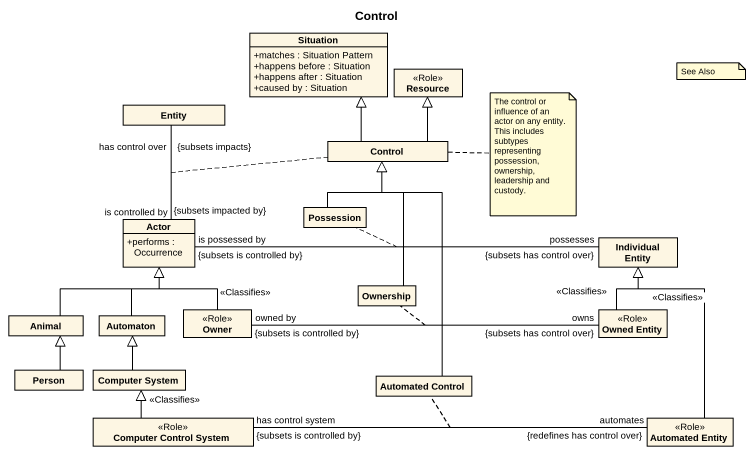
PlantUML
@startuml
title Control
hide circle
hide empty members
skinparam classAttributeIconSize 0
class Situation {
  +matches : Situation Pattern
  +happens before : Situation
  +happens after : Situation
  +caused by : Situation
}
class Resource <<Role>>
class "Entity" as Entity_
class "Control" as Control_
class "Actor" as Actor_ {
  +performs : Occurrence
}
class Possession
class "Individual Entity" as Individual_Entity
class Ownership
class Animal
class Automaton
class Owner <<Role>>
class "Owned Entity" as Owned_Entity <<Role>>
class "Person" as Person_
class "Computer System" as Computer_System
class "Automated Control" as Automated_Control
class "Computer Control System" as Computer_Control_System <<Role>>
class "Automated Entity" as Automated_Entity <<Role>>
Control_ -up-|> Situation
Control_ -up-|> Resource
Actor_ "is controlled by\n{subsets impacted by}" -up- "has control over\n{subsets impacts}" Entity_
(Actor_, Entity_) .. Control_
Actor_ "is possessed by\n{subsets is controlled by}" -right- "possesses\n{subsets has control over}" Individual_Entity
(Actor_, Individual_Entity) .. Possession
Possession -up-|> Control_
Ownership -up-|> Control_
Animal -up-|> Actor_
Automaton -up-|> Actor_
Owner -up-|> Actor_ : <<Classifies>>
Owner "owned by\n{subsets is controlled by}" -right- "owns\n{subsets has control over}" Owned_Entity
(Owner, Owned_Entity) .. Ownership
Owned_Entity -up-|> Individual_Entity : <<Classifies>>
Person_ -up-|> Animal
Computer_System -up-|> Automaton
Automated_Control -up-|> Control_
Computer_Control_System -up-|> Computer_System : <<Classifies>>
Computer_Control_System "has control system\n{subsets is controlled by}" -right- "{redefines has control over}\nautomates" Automated_Entity
(Computer_Control_System, Automated_Entity) .. Automated_Control
Automated_Entity -up-|> Individual_Entity : <<Classifies>>
note as N1
  See Also
end note
note right of Control_ : The control or influence of an actor on any entity. This includes subtypes representing possession, ownership, leadership and custody.
@enduml
